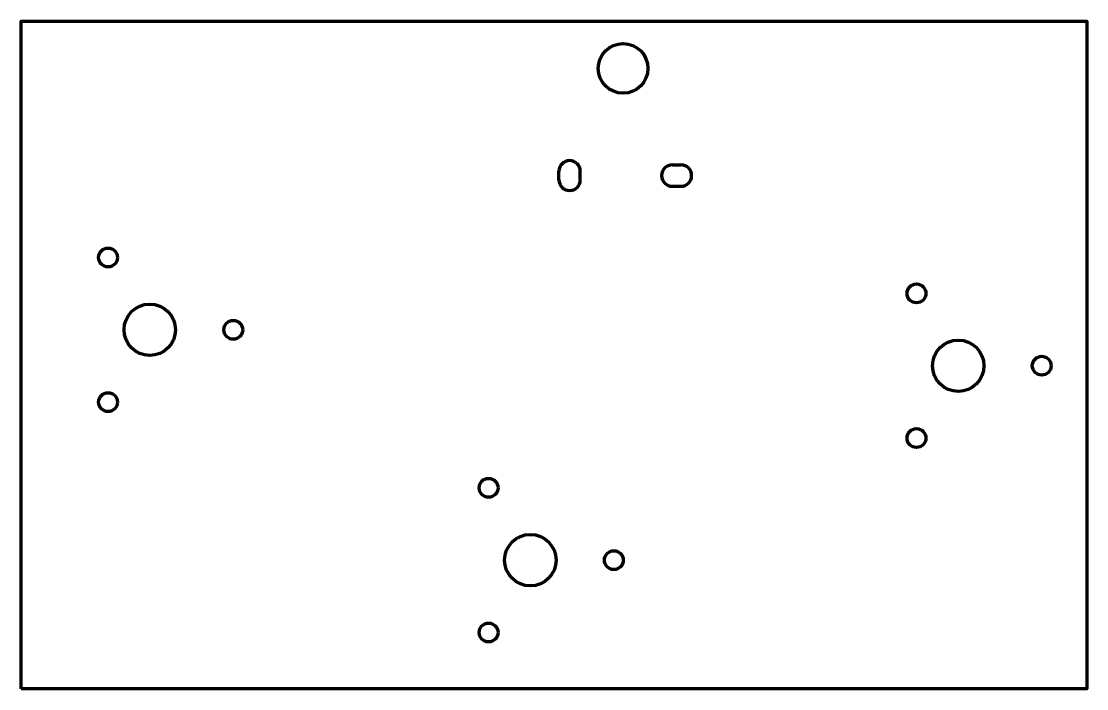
# Model space of a CAD drawing. Extents: x 0 to 249, y 0 to 156.
import ezdxf

# ---------------------------------------------------------------- set-up
doc = ezdxf.new("R2010")
doc.units = 0
doc.layers.get('0').update_dxf_attribs({"linetype": 'CONTINUOUS', "lineweight": 100})

msp = doc.modelspace()

# ---------------------------------------------------------------- linework, layer by layer
for p, q in [((152.01, 122.27), (154.01, 122.27)), ((152.01, 122.27), (154.01, 122.27)), ((152.01, 122.27), (154.01, 122.27)), ((125.51, 118.77), (125.51, 120.77)), ((125.51, 118.77), (125.51, 120.77)), ((125.51, 118.77), (125.51, 120.77)), ((130.51, 118.77), (130.51, 120.77)), ((130.51, 118.77), (130.51, 120.77)), ((130.51, 118.77), (130.51, 120.77)), ((152.01, 117.27), (154.01, 117.27)), ((152.01, 117.27), (154.01, 117.27)), ((152.01, 117.27), (154.01, 117.27))]:
    msp.add_line(p, q)
msp.add_lwpolyline([(0, 0), (0, 155.77), (248.75, 155.77), (248.75, 0)], close=True)
for centre, radius in [((140.51, 144.77), 5.8), ((140.51, 144.77), 5.8), ((140.51, 144.77), 5.8), ((20.25, 100.65), 2.2), ((209, 92.26), 2.2), ((30, 83.77), 6), ((49.5, 83.77), 2.2), ((218.75, 75.38), 6), ((238.25, 75.38), 2.2), ((20.25, 66.88), 2.2), ((209, 58.49), 2.2), ((109.1, 46.89), 2.2), ((118.85, 30), 6), ((138.35, 30), 2.2), ((109.1, 13.11), 2.2)]:
    msp.add_circle(centre, radius)
for centre, start, end in [((128.01, 120.77), 0, 180), ((128.01, 120.77), 0, 180), ((128.01, 120.77), 0, 180), ((152.01, 119.77), 90, 270), ((152.01, 119.77), 90, 270), ((152.01, 119.77), 90, 270), ((154.01, 119.77), 270, 90), ((154.01, 119.77), 270, 90), ((154.01, 119.77), 270, 90), ((128.01, 118.77), 180, 0), ((128.01, 118.77), 180, 0), ((128.01, 118.77), 180, 0)]:
    msp.add_arc(centre, 2.5, start, end)

doc.saveas('drawing.dxf')
